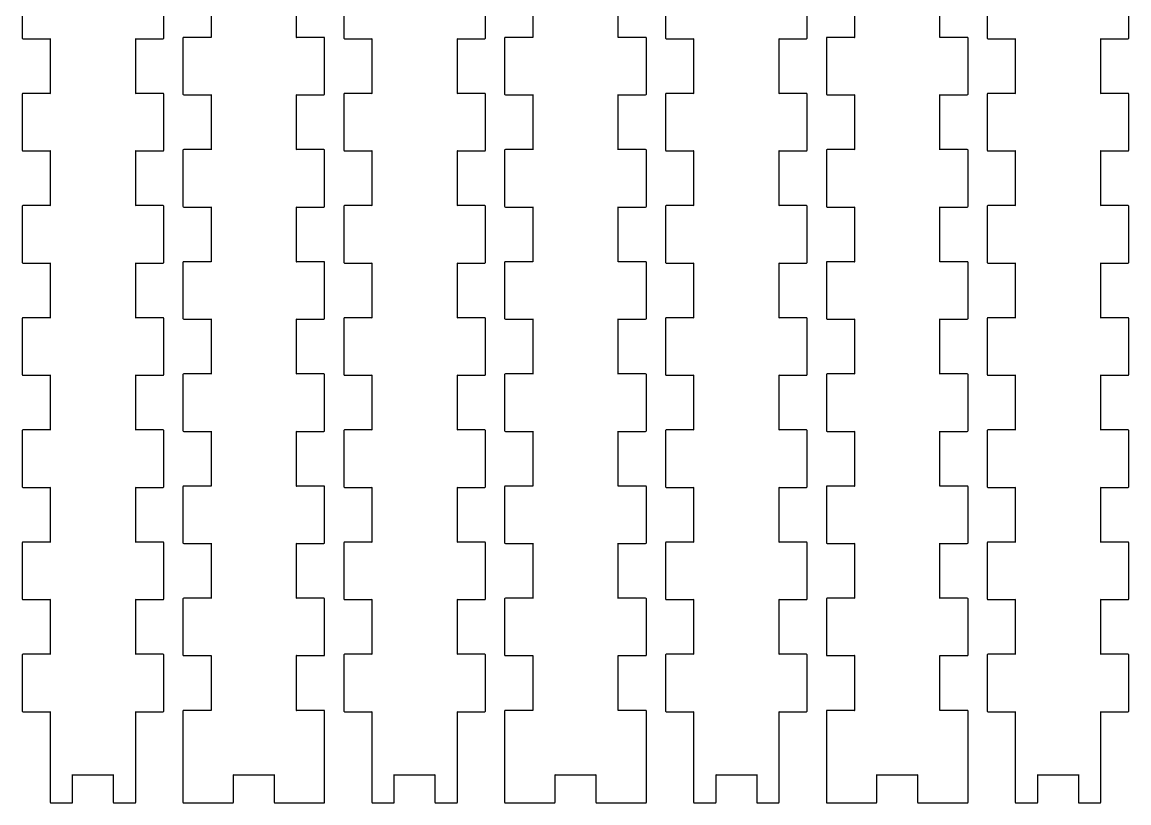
# Model space of a CAD drawing. Header units: millimetres. Extents: x 4 to 597, y 21 to 392.
# Drawn here: x 439.5 to 597.3, y 161.9 to 273.3 of the extents above; entities that cross this region are included whole.
import ezdxf

# ---------------------------------------------------------------- set-up
doc = ezdxf.new("R2010")
doc.units = ezdxf.units.MM
doc.layers.add('Layer_1', color=7, linetype='CONTINUOUS')

msp = doc.modelspace()

# ---------------------------------------------------------------- linework, layer by layer
at = {"layer": 'Layer_1', "color": 7}
for p, q in [((439.545, 279.006), (439.545, 271.006)), ((459.745, 271.006), (459.745, 279.006)), ((466.479, 278.906), (466.479, 271.106)), ((478.679, 271.106), (478.679, 278.906)), ((485.413, 279.006), (485.413, 271.006)), ((505.613, 271.006), (505.613, 279.006)), ((512.347, 278.906), (512.347, 271.106)), ((524.547, 271.106), (524.547, 278.906)), ((531.281, 279.006), (531.281, 271.006)), ((551.481, 271.006), (551.481, 279.006)), ((558.215, 278.906), (558.215, 271.106)), ((570.415, 271.106), (570.415, 278.906)), ((577.149, 279.006), (577.149, 271.006)), ((597.349, 271.006), (597.349, 279.006)), ((439.645, 270.906), (443.545, 270.906)), ((443.545, 270.906), (443.545, 263.106)), ((455.745, 263.106), (455.745, 270.906)), ((455.745, 270.906), (459.645, 270.906)), ((462.479, 271.006), (462.479, 263.006)), ((466.479, 271.106), (462.579, 271.106)), ((482.579, 271.106), (478.679, 271.106)), ((482.679, 263.006), (482.679, 271.006)), ((485.513, 270.906), (489.413, 270.906)), ((489.413, 270.906), (489.413, 263.106)), ((501.613, 263.106), (501.613, 270.906)), ((501.613, 270.906), (505.513, 270.906)), ((508.347, 271.006), (508.347, 263.006)), ((512.347, 271.106), (508.447, 271.106)), ((528.447, 271.106), (524.547, 271.106)), ((528.547, 263.006), (528.547, 271.006)), ((531.381, 270.906), (535.281, 270.906)), ((535.281, 270.906), (535.281, 263.106)), ((547.481, 263.106), (547.481, 270.906)), ((547.481, 270.906), (551.381, 270.906)), ((554.215, 271.006), (554.215, 263.006)), ((558.215, 271.106), (554.315, 271.106)), ((574.315, 271.106), (570.415, 271.106)), ((574.415, 263.006), (574.415, 271.006)), ((577.249, 270.906), (581.149, 270.906)), ((581.149, 270.906), (581.149, 263.106)), ((593.349, 263.106), (593.349, 270.906)), ((593.349, 270.906), (597.249, 270.906)), ((439.545, 263.006), (439.545, 255.006)), ((443.545, 263.106), (439.645, 263.106)), ((459.645, 263.106), (455.745, 263.106)), ((459.745, 255.006), (459.745, 263.006)), ((462.579, 262.906), (466.479, 262.906)), ((466.479, 262.906), (466.479, 255.106)), ((478.679, 255.106), (478.679, 262.906)), ((478.679, 262.906), (482.579, 262.906)), ((485.413, 263.006), (485.413, 255.006)), ((489.413, 263.106), (485.513, 263.106)), ((505.513, 263.106), (501.613, 263.106)), ((505.613, 255.006), (505.613, 263.006)), ((508.447, 262.906), (512.347, 262.906)), ((512.347, 262.906), (512.347, 255.106)), ((524.547, 255.106), (524.547, 262.906)), ((524.547, 262.906), (528.447, 262.906)), ((531.281, 263.006), (531.281, 255.006)), ((535.281, 263.106), (531.381, 263.106)), ((551.381, 263.106), (547.481, 263.106)), ((551.481, 255.006), (551.481, 263.006)), ((554.315, 262.906), (558.215, 262.906)), ((558.215, 262.906), (558.215, 255.106)), ((570.415, 255.106), (570.415, 262.906)), ((570.415, 262.906), (574.315, 262.906)), ((577.149, 263.006), (577.149, 255.006)), ((581.149, 263.106), (577.249, 263.106)), ((597.249, 263.106), (593.349, 263.106)), ((597.349, 255.006), (597.349, 263.006)), ((439.645, 254.906), (443.545, 254.906)), ((443.545, 254.906), (443.545, 247.106)), ((455.745, 247.106), (455.745, 254.906)), ((455.745, 254.906), (459.645, 254.906)), ((462.479, 255.006), (462.479, 247.006)), ((466.479, 255.106), (462.579, 255.106)), ((482.579, 255.106), (478.679, 255.106)), ((482.679, 247.006), (482.679, 255.006)), ((485.513, 254.906), (489.413, 254.906)), ((489.413, 254.906), (489.413, 247.106)), ((501.613, 247.106), (501.613, 254.906)), ((501.613, 254.906), (505.513, 254.906)), ((508.347, 255.006), (508.347, 247.006)), ((512.347, 255.106), (508.447, 255.106)), ((528.447, 255.106), (524.547, 255.106)), ((528.547, 247.006), (528.547, 255.006)), ((531.381, 254.906), (535.281, 254.906)), ((535.281, 254.906), (535.281, 247.106)), ((547.481, 247.106), (547.481, 254.906)), ((547.481, 254.906), (551.381, 254.906)), ((554.215, 255.006), (554.215, 247.006)), ((558.215, 255.106), (554.315, 255.106)), ((574.315, 255.106), (570.415, 255.106)), ((574.415, 247.006), (574.415, 255.006)), ((577.249, 254.906), (581.149, 254.906)), ((581.149, 254.906), (581.149, 247.106)), ((593.349, 247.106), (593.349, 254.906)), ((593.349, 254.906), (597.249, 254.906)), ((439.545, 247.006), (439.545, 239.006)), ((443.545, 247.106), (439.645, 247.106)), ((459.645, 247.106), (455.745, 247.106)), ((459.745, 239.006), (459.745, 247.006)), ((462.579, 246.906), (466.479, 246.906)), ((466.479, 246.906), (466.479, 239.106)), ((478.679, 239.106), (478.679, 246.906)), ((478.679, 246.906), (482.579, 246.906)), ((485.413, 247.006), (485.413, 239.006)), ((489.413, 247.106), (485.513, 247.106)), ((505.513, 247.106), (501.613, 247.106)), ((505.613, 239.006), (505.613, 247.006)), ((508.447, 246.906), (512.347, 246.906)), ((512.347, 246.906), (512.347, 239.106)), ((524.547, 239.106), (524.547, 246.906)), ((524.547, 246.906), (528.447, 246.906)), ((531.281, 247.006), (531.281, 239.006)), ((535.281, 247.106), (531.381, 247.106)), ((551.381, 247.106), (547.481, 247.106)), ((551.481, 239.006), (551.481, 247.006)), ((554.315, 246.906), (558.215, 246.906)), ((558.215, 246.906), (558.215, 239.106)), ((570.415, 239.106), (570.415, 246.906)), ((570.415, 246.906), (574.315, 246.906)), ((577.149, 247.006), (577.149, 239.006)), ((581.149, 247.106), (577.249, 247.106)), ((597.249, 247.106), (593.349, 247.106)), ((597.349, 239.006), (597.349, 247.006)), ((439.645, 238.906), (443.545, 238.906)), ((443.545, 238.906), (443.545, 231.106)), ((455.745, 231.106), (455.745, 238.906)), ((455.745, 238.906), (459.645, 238.906)), ((462.479, 239.006), (462.479, 231.006)), ((466.479, 239.106), (462.579, 239.106)), ((482.579, 239.106), (478.679, 239.106)), ((482.679, 231.006), (482.679, 239.006)), ((485.513, 238.906), (489.413, 238.906)), ((489.413, 238.906), (489.413, 231.106)), ((501.613, 231.106), (501.613, 238.906)), ((501.613, 238.906), (505.513, 238.906)), ((508.347, 239.006), (508.347, 231.006)), ((512.347, 239.106), (508.447, 239.106)), ((528.447, 239.106), (524.547, 239.106)), ((528.547, 231.006), (528.547, 239.006)), ((531.381, 238.906), (535.281, 238.906)), ((535.281, 238.906), (535.281, 231.106)), ((547.481, 231.106), (547.481, 238.906)), ((547.481, 238.906), (551.381, 238.906)), ((554.215, 239.006), (554.215, 231.006)), ((558.215, 239.106), (554.315, 239.106)), ((574.315, 239.106), (570.415, 239.106)), ((574.415, 231.006), (574.415, 239.006)), ((577.249, 238.906), (581.149, 238.906)), ((581.149, 238.906), (581.149, 231.106)), ((593.349, 231.106), (593.349, 238.906)), ((593.349, 238.906), (597.249, 238.906)), ((439.545, 231.006), (439.545, 223.006)), ((443.545, 231.106), (439.645, 231.106)), ((459.645, 231.106), (455.745, 231.106)), ((459.745, 223.006), (459.745, 231.006)), ((462.579, 230.906), (466.479, 230.906)), ((466.479, 230.906), (466.479, 223.106)), ((478.679, 223.106), (478.679, 230.906)), ((478.679, 230.906), (482.579, 230.906)), ((485.413, 231.006), (485.413, 223.006)), ((489.413, 231.106), (485.513, 231.106)), ((505.513, 231.106), (501.613, 231.106)), ((505.613, 223.006), (505.613, 231.006)), ((508.447, 230.906), (512.347, 230.906)), ((512.347, 230.906), (512.347, 223.106)), ((524.547, 223.106), (524.547, 230.906)), ((524.547, 230.906), (528.447, 230.906)), ((531.281, 231.006), (531.281, 223.006)), ((535.281, 231.106), (531.381, 231.106)), ((551.381, 231.106), (547.481, 231.106)), ((551.481, 223.006), (551.481, 231.006)), ((554.315, 230.906), (558.215, 230.906)), ((558.215, 230.906), (558.215, 223.106)), ((570.415, 223.106), (570.415, 230.906)), ((570.415, 230.906), (574.315, 230.906)), ((577.149, 231.006), (577.149, 223.006)), ((581.149, 231.106), (577.249, 231.106)), ((597.249, 231.106), (593.349, 231.106)), ((597.349, 223.006), (597.349, 231.006)), ((439.645, 222.906), (443.545, 222.906)), ((443.545, 222.906), (443.545, 215.106)), ((455.745, 215.106), (455.745, 222.906)), ((455.745, 222.906), (459.645, 222.906)), ((462.479, 223.006), (462.479, 215.006)), ((466.479, 223.106), (462.579, 223.106)), ((482.579, 223.106), (478.679, 223.106)), ((482.679, 215.006), (482.679, 223.006)), ((485.513, 222.906), (489.413, 222.906)), ((489.413, 222.906), (489.413, 215.106)), ((501.613, 215.106), (501.613, 222.906)), ((501.613, 222.906), (505.513, 222.906)), ((508.347, 223.006), (508.347, 215.006)), ((512.347, 223.106), (508.447, 223.106)), ((528.447, 223.106), (524.547, 223.106)), ((528.547, 215.006), (528.547, 223.006)), ((531.381, 222.906), (535.281, 222.906)), ((535.281, 222.906), (535.281, 215.106)), ((547.481, 215.106), (547.481, 222.906)), ((547.481, 222.906), (551.381, 222.906)), ((554.215, 223.006), (554.215, 215.006)), ((558.215, 223.106), (554.315, 223.106)), ((574.315, 223.106), (570.415, 223.106)), ((574.415, 215.006), (574.415, 223.006)), ((577.249, 222.906), (581.149, 222.906)), ((581.149, 222.906), (581.149, 215.106)), ((593.349, 215.106), (593.349, 222.906)), ((593.349, 222.906), (597.249, 222.906)), ((439.545, 215.006), (439.545, 207.006)), ((443.545, 215.106), (439.645, 215.106)), ((459.645, 215.106), (455.745, 215.106)), ((459.745, 207.006), (459.745, 215.006)), ((462.579, 214.906), (466.479, 214.906)), ((466.479, 214.906), (466.479, 207.106)), ((478.679, 207.106), (478.679, 214.906)), ((478.679, 214.906), (482.579, 214.906)), ((485.413, 215.006), (485.413, 207.006)), ((489.413, 215.106), (485.513, 215.106)), ((505.513, 215.106), (501.613, 215.106)), ((505.613, 207.006), (505.613, 215.006)), ((508.447, 214.906), (512.347, 214.906)), ((512.347, 214.906), (512.347, 207.106)), ((524.547, 207.106), (524.547, 214.906)), ((524.547, 214.906), (528.447, 214.906)), ((531.281, 215.006), (531.281, 207.006)), ((535.281, 215.106), (531.381, 215.106)), ((551.381, 215.106), (547.481, 215.106)), ((551.481, 207.006), (551.481, 215.006)), ((554.315, 214.906), (558.215, 214.906)), ((558.215, 214.906), (558.215, 207.106)), ((570.415, 207.106), (570.415, 214.906)), ((570.415, 214.906), (574.315, 214.906)), ((577.149, 215.006), (577.149, 207.006)), ((581.149, 215.106), (577.249, 215.106)), ((597.249, 215.106), (593.349, 215.106)), ((597.349, 207.006), (597.349, 215.006)), ((439.645, 206.906), (443.545, 206.906)), ((443.545, 206.906), (443.545, 199.106)), ((455.745, 199.106), (455.745, 206.906)), ((455.745, 206.906), (459.645, 206.906)), ((462.479, 207.006), (462.479, 199.006)), ((466.479, 207.106), (462.579, 207.106)), ((482.579, 207.106), (478.679, 207.106)), ((482.679, 199.006), (482.679, 207.006)), ((485.513, 206.906), (489.413, 206.906)), ((489.413, 206.906), (489.413, 199.106)), ((501.613, 199.106), (501.613, 206.906)), ((501.613, 206.906), (505.513, 206.906)), ((508.347, 207.006), (508.347, 199.006)), ((512.347, 207.106), (508.447, 207.106)), ((528.447, 207.106), (524.547, 207.106)), ((528.547, 199.006), (528.547, 207.006)), ((531.381, 206.906), (535.281, 206.906)), ((535.281, 206.906), (535.281, 199.106)), ((547.481, 199.106), (547.481, 206.906)), ((547.481, 206.906), (551.381, 206.906)), ((554.215, 207.006), (554.215, 199.006)), ((558.215, 207.106), (554.315, 207.106)), ((574.315, 207.106), (570.415, 207.106)), ((574.415, 199.006), (574.415, 207.006)), ((577.249, 206.906), (581.149, 206.906)), ((581.149, 206.906), (581.149, 199.106)), ((593.349, 199.106), (593.349, 206.906)), ((593.349, 206.906), (597.249, 206.906)), ((439.545, 199.006), (439.545, 191.006)), ((443.545, 199.106), (439.645, 199.106)), ((459.645, 199.106), (455.745, 199.106)), ((459.745, 191.006), (459.745, 199.006)), ((462.579, 198.906), (466.479, 198.906)), ((466.479, 198.906), (466.479, 191.106)), ((478.679, 191.106), (478.679, 198.906)), ((478.679, 198.906), (482.579, 198.906)), ((485.413, 199.006), (485.413, 191.006)), ((489.413, 199.106), (485.513, 199.106)), ((505.513, 199.106), (501.613, 199.106)), ((505.613, 191.006), (505.613, 199.006)), ((508.447, 198.906), (512.347, 198.906)), ((512.347, 198.906), (512.347, 191.106)), ((524.547, 191.106), (524.547, 198.906)), ((524.547, 198.906), (528.447, 198.906)), ((531.281, 199.006), (531.281, 191.006)), ((535.281, 199.106), (531.381, 199.106)), ((551.381, 199.106), (547.481, 199.106)), ((551.481, 191.006), (551.481, 199.006)), ((554.315, 198.906), (558.215, 198.906)), ((558.215, 198.906), (558.215, 191.106)), ((570.415, 191.106), (570.415, 198.906)), ((570.415, 198.906), (574.315, 198.906)), ((577.149, 199.006), (577.149, 191.006)), ((581.149, 199.106), (577.249, 199.106)), ((597.249, 199.106), (593.349, 199.106)), ((597.349, 191.006), (597.349, 199.006)), ((462.479, 191.006), (462.479, 183.006)), ((466.479, 191.106), (462.579, 191.106)), ((482.579, 191.106), (478.679, 191.106)), ((482.679, 183.006), (482.679, 191.006)), ((508.347, 191.006), (508.347, 183.006)), ((512.347, 191.106), (508.447, 191.106)), ((528.447, 191.106), (524.547, 191.106)), ((528.547, 183.006), (528.547, 191.006)), ((554.215, 191.006), (554.215, 183.006)), ((558.215, 191.106), (554.315, 191.106)), ((574.315, 191.106), (570.415, 191.106)), ((574.415, 183.006), (574.415, 191.006)), ((439.645, 190.906), (443.545, 190.906)), ((443.545, 190.906), (443.545, 183.106)), ((455.745, 183.106), (455.745, 190.906)), ((455.745, 190.906), (459.645, 190.906)), ((485.513, 190.906), (489.413, 190.906)), ((489.413, 190.906), (489.413, 183.106)), ((501.613, 183.106), (501.613, 190.906)), ((501.613, 190.906), (505.513, 190.906)), ((531.381, 190.906), (535.281, 190.906)), ((535.281, 190.906), (535.281, 183.106)), ((547.481, 183.106), (547.481, 190.906)), ((547.481, 190.906), (551.381, 190.906)), ((577.249, 190.906), (581.149, 190.906)), ((581.149, 190.906), (581.149, 183.106)), ((593.349, 183.106), (593.349, 190.906)), ((593.349, 190.906), (597.249, 190.906)), ((443.545, 183.106), (439.645, 183.106)), ((459.645, 183.106), (455.745, 183.106)), ((489.413, 183.106), (485.513, 183.106)), ((505.513, 183.106), (501.613, 183.106)), ((535.281, 183.106), (531.381, 183.106)), ((551.381, 183.106), (547.481, 183.106)), ((581.149, 183.106), (577.249, 183.106)), ((597.249, 183.106), (593.349, 183.106)), ((439.545, 183.006), (439.545, 175.006)), ((459.745, 175.006), (459.745, 183.006)), ((462.579, 182.906), (466.479, 182.906)), ((466.479, 182.906), (466.479, 175.106)), ((478.679, 175.106), (478.679, 182.906)), ((478.679, 182.906), (482.579, 182.906)), ((485.413, 183.006), (485.413, 175.006)), ((505.613, 175.006), (505.613, 183.006)), ((508.447, 182.906), (512.347, 182.906)), ((512.347, 182.906), (512.347, 175.106)), ((524.547, 175.106), (524.547, 182.906)), ((524.547, 182.906), (528.447, 182.906)), ((531.281, 183.006), (531.281, 175.006)), ((551.481, 175.006), (551.481, 183.006)), ((554.315, 182.906), (558.215, 182.906)), ((558.215, 182.906), (558.215, 175.106)), ((570.415, 175.106), (570.415, 182.906)), ((570.415, 182.906), (574.315, 182.906)), ((577.149, 183.006), (577.149, 175.006)), ((597.349, 175.006), (597.349, 183.006)), ((439.645, 174.906), (443.545, 174.906)), ((443.545, 174.906), (443.545, 162.006)), ((455.745, 162.006), (455.745, 174.906)), ((455.745, 174.906), (459.645, 174.906)), ((462.479, 175.006), (462.479, 162.006)), ((466.479, 175.106), (462.579, 175.106)), ((482.579, 175.106), (478.679, 175.106)), ((482.679, 162.006), (482.679, 175.006)), ((485.513, 174.906), (489.413, 174.906)), ((489.413, 174.906), (489.413, 162.006)), ((501.613, 162.006), (501.613, 174.906)), ((501.613, 174.906), (505.513, 174.906)), ((508.347, 175.006), (508.347, 162.006)), ((512.347, 175.106), (508.447, 175.106)), ((528.447, 175.106), (524.547, 175.106)), ((528.547, 162.006), (528.547, 175.006)), ((531.381, 174.906), (535.281, 174.906)), ((535.281, 174.906), (535.281, 162.006)), ((547.481, 162.006), (547.481, 174.906)), ((547.481, 174.906), (551.381, 174.906)), ((554.215, 175.006), (554.215, 162.006)), ((558.215, 175.106), (554.315, 175.106)), ((574.315, 175.106), (570.415, 175.106)), ((574.415, 162.006), (574.415, 175.006)), ((577.249, 174.906), (581.149, 174.906)), ((581.149, 174.906), (581.149, 162.006)), ((593.349, 162.006), (593.349, 174.906)), ((593.349, 174.906), (597.249, 174.906)), ((446.745, 162.006), (446.745, 165.906)), ((446.745, 165.906), (452.545, 165.906)), ((452.545, 165.906), (452.545, 162.006)), ((469.679, 162.006), (469.679, 165.906)), ((469.679, 165.906), (475.479, 165.906)), ((475.479, 165.906), (475.479, 162.006)), ((492.613, 162.006), (492.613, 165.906)), ((492.613, 165.906), (498.413, 165.906)), ((498.413, 165.906), (498.413, 162.006)), ((515.547, 162.006), (515.547, 165.906)), ((515.547, 165.906), (521.347, 165.906)), ((521.347, 165.906), (521.347, 162.006)), ((538.481, 162.006), (538.481, 165.906)), ((538.481, 165.906), (544.281, 165.906)), ((544.281, 165.906), (544.281, 162.006)), ((561.415, 162.006), (561.415, 165.906)), ((561.415, 165.906), (567.215, 165.906)), ((567.215, 165.906), (567.215, 162.006)), ((584.349, 162.006), (584.349, 165.906)), ((584.349, 165.906), (590.149, 165.906)), ((590.149, 165.906), (590.149, 162.006)), ((443.645, 161.906), (446.645, 161.906)), ((452.645, 161.906), (455.645, 161.906)), ((462.579, 161.906), (466.579, 161.906)), ((466.579, 161.906), (469.579, 161.906)), ((475.579, 161.906), (478.579, 161.906)), ((478.579, 161.906), (482.579, 161.906)), ((489.513, 161.906), (492.513, 161.906)), ((498.513, 161.906), (501.513, 161.906)), ((508.447, 161.906), (512.447, 161.906)), ((512.447, 161.906), (515.447, 161.906)), ((521.447, 161.906), (524.447, 161.906)), ((524.447, 161.906), (528.447, 161.906)), ((535.381, 161.906), (538.381, 161.906)), ((544.381, 161.906), (547.381, 161.906)), ((554.315, 161.906), (558.315, 161.906)), ((558.315, 161.906), (561.315, 161.906)), ((567.315, 161.906), (570.315, 161.906)), ((570.315, 161.906), (574.315, 161.906)), ((581.249, 161.906), (584.249, 161.906)), ((590.249, 161.906), (593.249, 161.906))]:
    msp.add_line(p, q, dxfattribs=at)
for points in [[(439.545, 271.006), (439.545, 270.951), (439.59, 270.906), (439.645, 270.906)], [(443.545, 270.906), (443.645, 270.906), (443.545, 271.006), (443.545, 270.906)], [(455.745, 270.906), (455.745, 271.006), (455.645, 270.906), (455.745, 270.906)], [(459.645, 270.906), (459.7, 270.906), (459.745, 270.951), (459.745, 271.006)], [(462.579, 271.106), (462.524, 271.106), (462.479, 271.061), (462.479, 271.006)], [(466.479, 271.106), (466.479, 271.006), (466.579, 271.106), (466.479, 271.106)], [(478.679, 271.106), (478.579, 271.106), (478.679, 271.006), (478.679, 271.106)], [(482.679, 271.006), (482.679, 271.061), (482.634, 271.106), (482.579, 271.106)], [(485.413, 271.006), (485.413, 270.951), (485.458, 270.906), (485.513, 270.906)], [(489.413, 270.906), (489.513, 270.906), (489.413, 271.006), (489.413, 270.906)], [(501.613, 270.906), (501.613, 271.006), (501.513, 270.906), (501.613, 270.906)], [(505.513, 270.906), (505.568, 270.906), (505.613, 270.951), (505.613, 271.006)], [(508.447, 271.106), (508.392, 271.106), (508.347, 271.061), (508.347, 271.006)], [(512.347, 271.106), (512.347, 271.006), (512.447, 271.106), (512.347, 271.106)], [(524.547, 271.106), (524.447, 271.106), (524.547, 271.006), (524.547, 271.106)], [(528.547, 271.006), (528.547, 271.061), (528.502, 271.106), (528.447, 271.106)], [(531.281, 271.006), (531.281, 270.951), (531.326, 270.906), (531.381, 270.906)], [(535.281, 270.906), (535.381, 270.906), (535.281, 271.006), (535.281, 270.906)], [(547.481, 270.906), (547.481, 271.006), (547.381, 270.906), (547.481, 270.906)], [(551.381, 270.906), (551.436, 270.906), (551.481, 270.951), (551.481, 271.006)], [(554.315, 271.106), (554.26, 271.106), (554.215, 271.061), (554.215, 271.006)], [(558.215, 271.106), (558.215, 271.006), (558.315, 271.106), (558.215, 271.106)], [(570.415, 271.106), (570.315, 271.106), (570.415, 271.006), (570.415, 271.106)], [(574.415, 271.006), (574.415, 271.061), (574.37, 271.106), (574.315, 271.106)], [(577.149, 271.006), (577.149, 270.951), (577.194, 270.906), (577.249, 270.906)], [(581.149, 270.906), (581.249, 270.906), (581.149, 271.006), (581.149, 270.906)], [(593.349, 270.906), (593.349, 271.006), (593.249, 270.906), (593.349, 270.906)], [(597.249, 270.906), (597.304, 270.906), (597.349, 270.951), (597.349, 271.006)], [(439.645, 263.106), (439.59, 263.106), (439.545, 263.061), (439.545, 263.006)], [(443.545, 263.106), (443.545, 263.006), (443.645, 263.106), (443.545, 263.106)], [(455.745, 263.106), (455.645, 263.106), (455.745, 263.006), (455.745, 263.106)], [(459.745, 263.006), (459.745, 263.061), (459.7, 263.106), (459.645, 263.106)], [(462.479, 263.006), (462.479, 262.951), (462.524, 262.906), (462.579, 262.906)], [(466.479, 262.906), (466.579, 262.906), (466.479, 263.006), (466.479, 262.906)], [(478.679, 262.906), (478.679, 263.006), (478.579, 262.906), (478.679, 262.906)], [(482.579, 262.906), (482.634, 262.906), (482.679, 262.951), (482.679, 263.006)], [(485.513, 263.106), (485.458, 263.106), (485.413, 263.061), (485.413, 263.006)], [(489.413, 263.106), (489.413, 263.006), (489.513, 263.106), (489.413, 263.106)], [(501.613, 263.106), (501.513, 263.106), (501.613, 263.006), (501.613, 263.106)], [(505.613, 263.006), (505.613, 263.061), (505.568, 263.106), (505.513, 263.106)], [(508.347, 263.006), (508.347, 262.951), (508.392, 262.906), (508.447, 262.906)], [(512.347, 262.906), (512.447, 262.906), (512.347, 263.006), (512.347, 262.906)], [(524.547, 262.906), (524.547, 263.006), (524.447, 262.906), (524.547, 262.906)], [(528.447, 262.906), (528.502, 262.906), (528.547, 262.951), (528.547, 263.006)], [(531.381, 263.106), (531.326, 263.106), (531.281, 263.061), (531.281, 263.006)], [(535.281, 263.106), (535.281, 263.006), (535.381, 263.106), (535.281, 263.106)], [(547.481, 263.106), (547.381, 263.106), (547.481, 263.006), (547.481, 263.106)], [(551.481, 263.006), (551.481, 263.061), (551.436, 263.106), (551.381, 263.106)], [(554.215, 263.006), (554.215, 262.951), (554.26, 262.906), (554.315, 262.906)], [(558.215, 262.906), (558.315, 262.906), (558.215, 263.006), (558.215, 262.906)], [(570.415, 262.906), (570.415, 263.006), (570.315, 262.906), (570.415, 262.906)], [(574.315, 262.906), (574.37, 262.906), (574.415, 262.951), (574.415, 263.006)], [(577.249, 263.106), (577.194, 263.106), (577.149, 263.061), (577.149, 263.006)], [(581.149, 263.106), (581.149, 263.006), (581.249, 263.106), (581.149, 263.106)], [(593.349, 263.106), (593.249, 263.106), (593.349, 263.006), (593.349, 263.106)], [(597.349, 263.006), (597.349, 263.061), (597.304, 263.106), (597.249, 263.106)], [(439.545, 255.006), (439.545, 254.951), (439.59, 254.906), (439.645, 254.906)], [(443.545, 254.906), (443.645, 254.906), (443.545, 255.006), (443.545, 254.906)], [(455.745, 254.906), (455.745, 255.006), (455.645, 254.906), (455.745, 254.906)], [(459.645, 254.906), (459.7, 254.906), (459.745, 254.951), (459.745, 255.006)], [(462.579, 255.106), (462.524, 255.106), (462.479, 255.061), (462.479, 255.006)], [(466.479, 255.106), (466.479, 255.006), (466.579, 255.106), (466.479, 255.106)], [(478.679, 255.106), (478.579, 255.106), (478.679, 255.006), (478.679, 255.106)], [(482.679, 255.006), (482.679, 255.061), (482.634, 255.106), (482.579, 255.106)], [(485.413, 255.006), (485.413, 254.951), (485.458, 254.906), (485.513, 254.906)], [(489.413, 254.906), (489.513, 254.906), (489.413, 255.006), (489.413, 254.906)], [(501.613, 254.906), (501.613, 255.006), (501.513, 254.906), (501.613, 254.906)], [(505.513, 254.906), (505.568, 254.906), (505.613, 254.951), (505.613, 255.006)], [(508.447, 255.106), (508.392, 255.106), (508.347, 255.061), (508.347, 255.006)], [(512.347, 255.106), (512.347, 255.006), (512.447, 255.106), (512.347, 255.106)], [(524.547, 255.106), (524.447, 255.106), (524.547, 255.006), (524.547, 255.106)], [(528.547, 255.006), (528.547, 255.061), (528.502, 255.106), (528.447, 255.106)], [(531.281, 255.006), (531.281, 254.951), (531.326, 254.906), (531.381, 254.906)], [(535.281, 254.906), (535.381, 254.906), (535.281, 255.006), (535.281, 254.906)], [(547.481, 254.906), (547.481, 255.006), (547.381, 254.906), (547.481, 254.906)], [(551.381, 254.906), (551.436, 254.906), (551.481, 254.951), (551.481, 255.006)], [(554.315, 255.106), (554.26, 255.106), (554.215, 255.061), (554.215, 255.006)], [(558.215, 255.106), (558.215, 255.006), (558.315, 255.106), (558.215, 255.106)], [(570.415, 255.106), (570.315, 255.106), (570.415, 255.006), (570.415, 255.106)], [(574.415, 255.006), (574.415, 255.061), (574.37, 255.106), (574.315, 255.106)], [(577.149, 255.006), (577.149, 254.951), (577.194, 254.906), (577.249, 254.906)], [(581.149, 254.906), (581.249, 254.906), (581.149, 255.006), (581.149, 254.906)], [(593.349, 254.906), (593.349, 255.006), (593.249, 254.906), (593.349, 254.906)], [(597.249, 254.906), (597.304, 254.906), (597.349, 254.951), (597.349, 255.006)], [(439.645, 247.106), (439.59, 247.106), (439.545, 247.061), (439.545, 247.006)], [(443.545, 247.106), (443.545, 247.006), (443.645, 247.106), (443.545, 247.106)], [(455.745, 247.106), (455.645, 247.106), (455.745, 247.006), (455.745, 247.106)], [(459.745, 247.006), (459.745, 247.061), (459.7, 247.106), (459.645, 247.106)], [(462.479, 247.006), (462.479, 246.951), (462.524, 246.906), (462.579, 246.906)], [(466.479, 246.906), (466.579, 246.906), (466.479, 247.006), (466.479, 246.906)], [(478.679, 246.906), (478.679, 247.006), (478.579, 246.906), (478.679, 246.906)], [(482.579, 246.906), (482.634, 246.906), (482.679, 246.951), (482.679, 247.006)], [(485.513, 247.106), (485.458, 247.106), (485.413, 247.061), (485.413, 247.006)], [(489.413, 247.106), (489.413, 247.006), (489.513, 247.106), (489.413, 247.106)], [(501.613, 247.106), (501.513, 247.106), (501.613, 247.006), (501.613, 247.106)], [(505.613, 247.006), (505.613, 247.061), (505.568, 247.106), (505.513, 247.106)], [(508.347, 247.006), (508.347, 246.951), (508.392, 246.906), (508.447, 246.906)], [(512.347, 246.906), (512.447, 246.906), (512.347, 247.006), (512.347, 246.906)], [(524.547, 246.906), (524.547, 247.006), (524.447, 246.906), (524.547, 246.906)], [(528.447, 246.906), (528.502, 246.906), (528.547, 246.951), (528.547, 247.006)], [(531.381, 247.106), (531.326, 247.106), (531.281, 247.061), (531.281, 247.006)], [(535.281, 247.106), (535.281, 247.006), (535.381, 247.106), (535.281, 247.106)], [(547.481, 247.106), (547.381, 247.106), (547.481, 247.006), (547.481, 247.106)], [(551.481, 247.006), (551.481, 247.061), (551.436, 247.106), (551.381, 247.106)], [(554.215, 247.006), (554.215, 246.951), (554.26, 246.906), (554.315, 246.906)], [(558.215, 246.906), (558.315, 246.906), (558.215, 247.006), (558.215, 246.906)], [(570.415, 246.906), (570.415, 247.006), (570.315, 246.906), (570.415, 246.906)], [(574.315, 246.906), (574.37, 246.906), (574.415, 246.951), (574.415, 247.006)], [(577.249, 247.106), (577.194, 247.106), (577.149, 247.061), (577.149, 247.006)], [(581.149, 247.106), (581.149, 247.006), (581.249, 247.106), (581.149, 247.106)], [(593.349, 247.106), (593.249, 247.106), (593.349, 247.006), (593.349, 247.106)], [(597.349, 247.006), (597.349, 247.061), (597.304, 247.106), (597.249, 247.106)], [(439.545, 239.006), (439.545, 238.951), (439.59, 238.906), (439.645, 238.906)], [(443.545, 238.906), (443.645, 238.906), (443.545, 239.006), (443.545, 238.906)], [(455.745, 238.906), (455.745, 239.006), (455.645, 238.906), (455.745, 238.906)], [(459.645, 238.906), (459.7, 238.906), (459.745, 238.951), (459.745, 239.006)], [(462.579, 239.106), (462.524, 239.106), (462.479, 239.061), (462.479, 239.006)], [(466.479, 239.106), (466.479, 239.006), (466.579, 239.106), (466.479, 239.106)], [(478.679, 239.106), (478.579, 239.106), (478.679, 239.006), (478.679, 239.106)], [(482.679, 239.006), (482.679, 239.061), (482.634, 239.106), (482.579, 239.106)], [(485.413, 239.006), (485.413, 238.951), (485.458, 238.906), (485.513, 238.906)], [(489.413, 238.906), (489.513, 238.906), (489.413, 239.006), (489.413, 238.906)], [(501.613, 238.906), (501.613, 239.006), (501.513, 238.906), (501.613, 238.906)], [(505.513, 238.906), (505.568, 238.906), (505.613, 238.951), (505.613, 239.006)], [(508.447, 239.106), (508.392, 239.106), (508.347, 239.061), (508.347, 239.006)], [(512.347, 239.106), (512.347, 239.006), (512.447, 239.106), (512.347, 239.106)], [(524.547, 239.106), (524.447, 239.106), (524.547, 239.006), (524.547, 239.106)], [(528.547, 239.006), (528.547, 239.061), (528.502, 239.106), (528.447, 239.106)], [(531.281, 239.006), (531.281, 238.951), (531.326, 238.906), (531.381, 238.906)], [(535.281, 238.906), (535.381, 238.906), (535.281, 239.006), (535.281, 238.906)], [(547.481, 238.906), (547.481, 239.006), (547.381, 238.906), (547.481, 238.906)], [(551.381, 238.906), (551.436, 238.906), (551.481, 238.951), (551.481, 239.006)], [(554.315, 239.106), (554.26, 239.106), (554.215, 239.061), (554.215, 239.006)], [(558.215, 239.106), (558.215, 239.006), (558.315, 239.106), (558.215, 239.106)], [(570.415, 239.106), (570.315, 239.106), (570.415, 239.006), (570.415, 239.106)], [(574.415, 239.006), (574.415, 239.061), (574.37, 239.106), (574.315, 239.106)], [(577.149, 239.006), (577.149, 238.951), (577.194, 238.906), (577.249, 238.906)], [(581.149, 238.906), (581.249, 238.906), (581.149, 239.006), (581.149, 238.906)], [(593.349, 238.906), (593.349, 239.006), (593.249, 238.906), (593.349, 238.906)], [(597.249, 238.906), (597.304, 238.906), (597.349, 238.951), (597.349, 239.006)], [(439.645, 231.106), (439.59, 231.106), (439.545, 231.061), (439.545, 231.006)], [(443.545, 231.106), (443.545, 231.006), (443.645, 231.106), (443.545, 231.106)], [(455.745, 231.106), (455.645, 231.106), (455.745, 231.006), (455.745, 231.106)], [(459.745, 231.006), (459.745, 231.061), (459.7, 231.106), (459.645, 231.106)], [(462.479, 231.006), (462.479, 230.951), (462.524, 230.906), (462.579, 230.906)], [(466.479, 230.906), (466.579, 230.906), (466.479, 231.006), (466.479, 230.906)], [(478.679, 230.906), (478.679, 231.006), (478.579, 230.906), (478.679, 230.906)], [(482.579, 230.906), (482.634, 230.906), (482.679, 230.951), (482.679, 231.006)], [(485.513, 231.106), (485.458, 231.106), (485.413, 231.061), (485.413, 231.006)], [(489.413, 231.106), (489.413, 231.006), (489.513, 231.106), (489.413, 231.106)], [(501.613, 231.106), (501.513, 231.106), (501.613, 231.006), (501.613, 231.106)], [(505.613, 231.006), (505.613, 231.061), (505.568, 231.106), (505.513, 231.106)], [(508.347, 231.006), (508.347, 230.951), (508.392, 230.906), (508.447, 230.906)], [(512.347, 230.906), (512.447, 230.906), (512.347, 231.006), (512.347, 230.906)], [(524.547, 230.906), (524.547, 231.006), (524.447, 230.906), (524.547, 230.906)], [(528.447, 230.906), (528.502, 230.906), (528.547, 230.951), (528.547, 231.006)], [(531.381, 231.106), (531.326, 231.106), (531.281, 231.061), (531.281, 231.006)], [(535.281, 231.106), (535.281, 231.006), (535.381, 231.106), (535.281, 231.106)], [(547.481, 231.106), (547.381, 231.106), (547.481, 231.006), (547.481, 231.106)], [(551.481, 231.006), (551.481, 231.061), (551.436, 231.106), (551.381, 231.106)], [(554.215, 231.006), (554.215, 230.951), (554.26, 230.906), (554.315, 230.906)], [(558.215, 230.906), (558.315, 230.906), (558.215, 231.006), (558.215, 230.906)], [(570.415, 230.906), (570.415, 231.006), (570.315, 230.906), (570.415, 230.906)], [(574.315, 230.906), (574.37, 230.906), (574.415, 230.951), (574.415, 231.006)], [(577.249, 231.106), (577.194, 231.106), (577.149, 231.061), (577.149, 231.006)], [(581.149, 231.106), (581.149, 231.006), (581.249, 231.106), (581.149, 231.106)], [(593.349, 231.106), (593.249, 231.106), (593.349, 231.006), (593.349, 231.106)], [(597.349, 231.006), (597.349, 231.061), (597.304, 231.106), (597.249, 231.106)], [(439.545, 223.006), (439.545, 222.951), (439.59, 222.906), (439.645, 222.906)], [(443.545, 222.906), (443.645, 222.906), (443.545, 223.006), (443.545, 222.906)], [(455.745, 222.906), (455.745, 223.006), (455.645, 222.906), (455.745, 222.906)], [(459.645, 222.906), (459.7, 222.906), (459.745, 222.951), (459.745, 223.006)], [(462.579, 223.106), (462.524, 223.106), (462.479, 223.061), (462.479, 223.006)], [(466.479, 223.106), (466.479, 223.006), (466.579, 223.106), (466.479, 223.106)], [(478.679, 223.106), (478.579, 223.106), (478.679, 223.006), (478.679, 223.106)], [(482.679, 223.006), (482.679, 223.061), (482.634, 223.106), (482.579, 223.106)], [(485.413, 223.006), (485.413, 222.951), (485.458, 222.906), (485.513, 222.906)], [(489.413, 222.906), (489.513, 222.906), (489.413, 223.006), (489.413, 222.906)], [(501.613, 222.906), (501.613, 223.006), (501.513, 222.906), (501.613, 222.906)], [(505.513, 222.906), (505.568, 222.906), (505.613, 222.951), (505.613, 223.006)], [(508.447, 223.106), (508.392, 223.106), (508.347, 223.061), (508.347, 223.006)], [(512.347, 223.106), (512.347, 223.006), (512.447, 223.106), (512.347, 223.106)], [(524.547, 223.106), (524.447, 223.106), (524.547, 223.006), (524.547, 223.106)], [(528.547, 223.006), (528.547, 223.061), (528.502, 223.106), (528.447, 223.106)], [(531.281, 223.006), (531.281, 222.951), (531.326, 222.906), (531.381, 222.906)], [(535.281, 222.906), (535.381, 222.906), (535.281, 223.006), (535.281, 222.906)], [(547.481, 222.906), (547.481, 223.006), (547.381, 222.906), (547.481, 222.906)], [(551.381, 222.906), (551.436, 222.906), (551.481, 222.951), (551.481, 223.006)], [(554.315, 223.106), (554.26, 223.106), (554.215, 223.061), (554.215, 223.006)], [(558.215, 223.106), (558.215, 223.006), (558.315, 223.106), (558.215, 223.106)], [(570.415, 223.106), (570.315, 223.106), (570.415, 223.006), (570.415, 223.106)], [(574.415, 223.006), (574.415, 223.061), (574.37, 223.106), (574.315, 223.106)], [(577.149, 223.006), (577.149, 222.951), (577.194, 222.906), (577.249, 222.906)], [(581.149, 222.906), (581.249, 222.906), (581.149, 223.006), (581.149, 222.906)], [(593.349, 222.906), (593.349, 223.006), (593.249, 222.906), (593.349, 222.906)], [(597.249, 222.906), (597.304, 222.906), (597.349, 222.951), (597.349, 223.006)], [(439.645, 215.106), (439.59, 215.106), (439.545, 215.061), (439.545, 215.006)], [(443.545, 215.106), (443.545, 215.006), (443.645, 215.106), (443.545, 215.106)], [(455.745, 215.106), (455.645, 215.106), (455.745, 215.006), (455.745, 215.106)], [(459.745, 215.006), (459.745, 215.061), (459.7, 215.106), (459.645, 215.106)], [(462.479, 215.006), (462.479, 214.951), (462.524, 214.906), (462.579, 214.906)], [(466.479, 214.906), (466.579, 214.906), (466.479, 215.006), (466.479, 214.906)], [(478.679, 214.906), (478.679, 215.006), (478.579, 214.906), (478.679, 214.906)], [(482.579, 214.906), (482.634, 214.906), (482.679, 214.951), (482.679, 215.006)], [(485.513, 215.106), (485.458, 215.106), (485.413, 215.061), (485.413, 215.006)], [(489.413, 215.106), (489.413, 215.006), (489.513, 215.106), (489.413, 215.106)], [(501.613, 215.106), (501.513, 215.106), (501.613, 215.006), (501.613, 215.106)], [(505.613, 215.006), (505.613, 215.061), (505.568, 215.106), (505.513, 215.106)], [(508.347, 215.006), (508.347, 214.951), (508.392, 214.906), (508.447, 214.906)], [(512.347, 214.906), (512.447, 214.906), (512.347, 215.006), (512.347, 214.906)], [(524.547, 214.906), (524.547, 215.006), (524.447, 214.906), (524.547, 214.906)], [(528.447, 214.906), (528.502, 214.906), (528.547, 214.951), (528.547, 215.006)], [(531.381, 215.106), (531.326, 215.106), (531.281, 215.061), (531.281, 215.006)], [(535.281, 215.106), (535.281, 215.006), (535.381, 215.106), (535.281, 215.106)], [(547.481, 215.106), (547.381, 215.106), (547.481, 215.006), (547.481, 215.106)], [(551.481, 215.006), (551.481, 215.061), (551.436, 215.106), (551.381, 215.106)], [(554.215, 215.006), (554.215, 214.951), (554.26, 214.906), (554.315, 214.906)], [(558.215, 214.906), (558.315, 214.906), (558.215, 215.006), (558.215, 214.906)], [(570.415, 214.906), (570.415, 215.006), (570.315, 214.906), (570.415, 214.906)], [(574.315, 214.906), (574.37, 214.906), (574.415, 214.951), (574.415, 215.006)], [(577.249, 215.106), (577.194, 215.106), (577.149, 215.061), (577.149, 215.006)], [(581.149, 215.106), (581.149, 215.006), (581.249, 215.106), (581.149, 215.106)], [(593.349, 215.106), (593.249, 215.106), (593.349, 215.006), (593.349, 215.106)], [(597.349, 215.006), (597.349, 215.061), (597.304, 215.106), (597.249, 215.106)], [(439.545, 207.006), (439.545, 206.951), (439.59, 206.906), (439.645, 206.906)], [(443.545, 206.906), (443.645, 206.906), (443.545, 207.006), (443.545, 206.906)], [(455.745, 206.906), (455.745, 207.006), (455.645, 206.906), (455.745, 206.906)], [(459.645, 206.906), (459.7, 206.906), (459.745, 206.951), (459.745, 207.006)], [(462.579, 207.106), (462.524, 207.106), (462.479, 207.061), (462.479, 207.006)], [(466.479, 207.106), (466.479, 207.006), (466.579, 207.106), (466.479, 207.106)], [(478.679, 207.106), (478.579, 207.106), (478.679, 207.006), (478.679, 207.106)], [(482.679, 207.006), (482.679, 207.061), (482.634, 207.106), (482.579, 207.106)], [(485.413, 207.006), (485.413, 206.951), (485.458, 206.906), (485.513, 206.906)], [(489.413, 206.906), (489.513, 206.906), (489.413, 207.006), (489.413, 206.906)], [(501.613, 206.906), (501.613, 207.006), (501.513, 206.906), (501.613, 206.906)], [(505.513, 206.906), (505.568, 206.906), (505.613, 206.951), (505.613, 207.006)], [(508.447, 207.106), (508.392, 207.106), (508.347, 207.061), (508.347, 207.006)], [(512.347, 207.106), (512.347, 207.006), (512.447, 207.106), (512.347, 207.106)], [(524.547, 207.106), (524.447, 207.106), (524.547, 207.006), (524.547, 207.106)], [(528.547, 207.006), (528.547, 207.061), (528.502, 207.106), (528.447, 207.106)], [(531.281, 207.006), (531.281, 206.951), (531.326, 206.906), (531.381, 206.906)], [(535.281, 206.906), (535.381, 206.906), (535.281, 207.006), (535.281, 206.906)], [(547.481, 206.906), (547.481, 207.006), (547.381, 206.906), (547.481, 206.906)], [(551.381, 206.906), (551.436, 206.906), (551.481, 206.951), (551.481, 207.006)], [(554.315, 207.106), (554.26, 207.106), (554.215, 207.061), (554.215, 207.006)], [(558.215, 207.106), (558.215, 207.006), (558.315, 207.106), (558.215, 207.106)], [(570.415, 207.106), (570.315, 207.106), (570.415, 207.006), (570.415, 207.106)], [(574.415, 207.006), (574.415, 207.061), (574.37, 207.106), (574.315, 207.106)], [(577.149, 207.006), (577.149, 206.951), (577.194, 206.906), (577.249, 206.906)], [(581.149, 206.906), (581.249, 206.906), (581.149, 207.006), (581.149, 206.906)], [(593.349, 206.906), (593.349, 207.006), (593.249, 206.906), (593.349, 206.906)], [(597.249, 206.906), (597.304, 206.906), (597.349, 206.951), (597.349, 207.006)], [(439.645, 199.106), (439.59, 199.106), (439.545, 199.061), (439.545, 199.006)], [(443.545, 199.106), (443.545, 199.006), (443.645, 199.106), (443.545, 199.106)], [(455.745, 199.106), (455.645, 199.106), (455.745, 199.006), (455.745, 199.106)], [(459.745, 199.006), (459.745, 199.061), (459.7, 199.106), (459.645, 199.106)], [(462.479, 199.006), (462.479, 198.951), (462.524, 198.906), (462.579, 198.906)], [(466.479, 198.906), (466.579, 198.906), (466.479, 199.006), (466.479, 198.906)], [(478.679, 198.906), (478.679, 199.006), (478.579, 198.906), (478.679, 198.906)], [(482.579, 198.906), (482.634, 198.906), (482.679, 198.951), (482.679, 199.006)], [(485.513, 199.106), (485.458, 199.106), (485.413, 199.061), (485.413, 199.006)], [(489.413, 199.106), (489.413, 199.006), (489.513, 199.106), (489.413, 199.106)], [(501.613, 199.106), (501.513, 199.106), (501.613, 199.006), (501.613, 199.106)], [(505.613, 199.006), (505.613, 199.061), (505.568, 199.106), (505.513, 199.106)], [(508.347, 199.006), (508.347, 198.951), (508.392, 198.906), (508.447, 198.906)], [(512.347, 198.906), (512.447, 198.906), (512.347, 199.006), (512.347, 198.906)], [(524.547, 198.906), (524.547, 199.006), (524.447, 198.906), (524.547, 198.906)], [(528.447, 198.906), (528.502, 198.906), (528.547, 198.951), (528.547, 199.006)], [(531.381, 199.106), (531.326, 199.106), (531.281, 199.061), (531.281, 199.006)], [(535.281, 199.106), (535.281, 199.006), (535.381, 199.106), (535.281, 199.106)], [(547.481, 199.106), (547.381, 199.106), (547.481, 199.006), (547.481, 199.106)], [(551.481, 199.006), (551.481, 199.061), (551.436, 199.106), (551.381, 199.106)], [(554.215, 199.006), (554.215, 198.951), (554.26, 198.906), (554.315, 198.906)], [(558.215, 198.906), (558.315, 198.906), (558.215, 199.006), (558.215, 198.906)], [(570.415, 198.906), (570.415, 199.006), (570.315, 198.906), (570.415, 198.906)], [(574.315, 198.906), (574.37, 198.906), (574.415, 198.951), (574.415, 199.006)], [(577.249, 199.106), (577.194, 199.106), (577.149, 199.061), (577.149, 199.006)], [(581.149, 199.106), (581.149, 199.006), (581.249, 199.106), (581.149, 199.106)], [(593.349, 199.106), (593.249, 199.106), (593.349, 199.006), (593.349, 199.106)], [(597.349, 199.006), (597.349, 199.061), (597.304, 199.106), (597.249, 199.106)], [(439.545, 191.006), (439.545, 190.951), (439.59, 190.906), (439.645, 190.906)], [(443.545, 190.906), (443.645, 190.906), (443.545, 191.006), (443.545, 190.906)], [(455.745, 190.906), (455.745, 191.006), (455.645, 190.906), (455.745, 190.906)], [(459.645, 190.906), (459.7, 190.906), (459.745, 190.951), (459.745, 191.006)], [(462.579, 191.106), (462.524, 191.106), (462.479, 191.061), (462.479, 191.006)], [(466.479, 191.106), (466.479, 191.006), (466.579, 191.106), (466.479, 191.106)], [(478.679, 191.106), (478.579, 191.106), (478.679, 191.006), (478.679, 191.106)], [(482.679, 191.006), (482.679, 191.061), (482.634, 191.106), (482.579, 191.106)], [(485.413, 191.006), (485.413, 190.951), (485.458, 190.906), (485.513, 190.906)], [(489.413, 190.906), (489.513, 190.906), (489.413, 191.006), (489.413, 190.906)], [(501.613, 190.906), (501.613, 191.006), (501.513, 190.906), (501.613, 190.906)], [(505.513, 190.906), (505.568, 190.906), (505.613, 190.951), (505.613, 191.006)], [(508.447, 191.106), (508.392, 191.106), (508.347, 191.061), (508.347, 191.006)], [(512.347, 191.106), (512.347, 191.006), (512.447, 191.106), (512.347, 191.106)], [(524.547, 191.106), (524.447, 191.106), (524.547, 191.006), (524.547, 191.106)], [(528.547, 191.006), (528.547, 191.061), (528.502, 191.106), (528.447, 191.106)], [(531.281, 191.006), (531.281, 190.951), (531.326, 190.906), (531.381, 190.906)], [(535.281, 190.906), (535.381, 190.906), (535.281, 191.006), (535.281, 190.906)], [(547.481, 190.906), (547.481, 191.006), (547.381, 190.906), (547.481, 190.906)], [(551.381, 190.906), (551.436, 190.906), (551.481, 190.951), (551.481, 191.006)], [(554.315, 191.106), (554.26, 191.106), (554.215, 191.061), (554.215, 191.006)], [(558.215, 191.106), (558.215, 191.006), (558.315, 191.106), (558.215, 191.106)], [(570.415, 191.106), (570.315, 191.106), (570.415, 191.006), (570.415, 191.106)], [(574.415, 191.006), (574.415, 191.061), (574.37, 191.106), (574.315, 191.106)], [(577.149, 191.006), (577.149, 190.951), (577.194, 190.906), (577.249, 190.906)], [(581.149, 190.906), (581.249, 190.906), (581.149, 191.006), (581.149, 190.906)], [(593.349, 190.906), (593.349, 191.006), (593.249, 190.906), (593.349, 190.906)], [(597.249, 190.906), (597.304, 190.906), (597.349, 190.951), (597.349, 191.006)], [(439.645, 183.106), (439.59, 183.106), (439.545, 183.061), (439.545, 183.006)], [(443.545, 183.106), (443.545, 183.006), (443.645, 183.106), (443.545, 183.106)], [(455.745, 183.106), (455.645, 183.106), (455.745, 183.006), (455.745, 183.106)], [(459.745, 183.006), (459.745, 183.061), (459.7, 183.106), (459.645, 183.106)], [(485.513, 183.106), (485.458, 183.106), (485.413, 183.061), (485.413, 183.006)], [(489.413, 183.106), (489.413, 183.006), (489.513, 183.106), (489.413, 183.106)], [(501.613, 183.106), (501.513, 183.106), (501.613, 183.006), (501.613, 183.106)], [(505.613, 183.006), (505.613, 183.061), (505.568, 183.106), (505.513, 183.106)], [(531.381, 183.106), (531.326, 183.106), (531.281, 183.061), (531.281, 183.006)], [(535.281, 183.106), (535.281, 183.006), (535.381, 183.106), (535.281, 183.106)], [(547.481, 183.106), (547.381, 183.106), (547.481, 183.006), (547.481, 183.106)], [(551.481, 183.006), (551.481, 183.061), (551.436, 183.106), (551.381, 183.106)], [(577.249, 183.106), (577.194, 183.106), (577.149, 183.061), (577.149, 183.006)], [(581.149, 183.106), (581.149, 183.006), (581.249, 183.106), (581.149, 183.106)], [(593.349, 183.106), (593.249, 183.106), (593.349, 183.006), (593.349, 183.106)], [(597.349, 183.006), (597.349, 183.061), (597.304, 183.106), (597.249, 183.106)], [(462.479, 183.006), (462.479, 182.951), (462.524, 182.906), (462.579, 182.906)], [(466.479, 182.906), (466.579, 182.906), (466.479, 183.006), (466.479, 182.906)], [(478.679, 182.906), (478.679, 183.006), (478.579, 182.906), (478.679, 182.906)], [(482.579, 182.906), (482.634, 182.906), (482.679, 182.951), (482.679, 183.006)], [(508.347, 183.006), (508.347, 182.951), (508.392, 182.906), (508.447, 182.906)], [(512.347, 182.906), (512.447, 182.906), (512.347, 183.006), (512.347, 182.906)], [(524.547, 182.906), (524.547, 183.006), (524.447, 182.906), (524.547, 182.906)], [(528.447, 182.906), (528.502, 182.906), (528.547, 182.951), (528.547, 183.006)], [(554.215, 183.006), (554.215, 182.951), (554.26, 182.906), (554.315, 182.906)], [(558.215, 182.906), (558.315, 182.906), (558.215, 183.006), (558.215, 182.906)], [(570.415, 182.906), (570.415, 183.006), (570.315, 182.906), (570.415, 182.906)], [(574.315, 182.906), (574.37, 182.906), (574.415, 182.951), (574.415, 183.006)], [(439.545, 175.006), (439.545, 174.951), (439.59, 174.906), (439.645, 174.906)], [(443.545, 174.906), (443.645, 174.906), (443.545, 175.006), (443.545, 174.906)], [(455.745, 174.906), (455.745, 175.006), (455.645, 174.906), (455.745, 174.906)], [(459.645, 174.906), (459.7, 174.906), (459.745, 174.951), (459.745, 175.006)], [(462.579, 175.106), (462.524, 175.106), (462.479, 175.061), (462.479, 175.006)], [(466.479, 175.106), (466.479, 175.006), (466.579, 175.106), (466.479, 175.106)], [(478.679, 175.106), (478.579, 175.106), (478.679, 175.006), (478.679, 175.106)], [(482.679, 175.006), (482.679, 175.061), (482.634, 175.106), (482.579, 175.106)], [(485.413, 175.006), (485.413, 174.951), (485.458, 174.906), (485.513, 174.906)], [(489.413, 174.906), (489.513, 174.906), (489.413, 175.006), (489.413, 174.906)], [(501.613, 174.906), (501.613, 175.006), (501.513, 174.906), (501.613, 174.906)], [(505.513, 174.906), (505.568, 174.906), (505.613, 174.951), (505.613, 175.006)], [(508.447, 175.106), (508.392, 175.106), (508.347, 175.061), (508.347, 175.006)], [(512.347, 175.106), (512.347, 175.006), (512.447, 175.106), (512.347, 175.106)], [(524.547, 175.106), (524.447, 175.106), (524.547, 175.006), (524.547, 175.106)], [(528.547, 175.006), (528.547, 175.061), (528.502, 175.106), (528.447, 175.106)], [(531.281, 175.006), (531.281, 174.951), (531.326, 174.906), (531.381, 174.906)], [(535.281, 174.906), (535.381, 174.906), (535.281, 175.006), (535.281, 174.906)], [(547.481, 174.906), (547.481, 175.006), (547.381, 174.906), (547.481, 174.906)], [(551.381, 174.906), (551.436, 174.906), (551.481, 174.951), (551.481, 175.006)], [(554.315, 175.106), (554.26, 175.106), (554.215, 175.061), (554.215, 175.006)], [(558.215, 175.106), (558.215, 175.006), (558.315, 175.106), (558.215, 175.106)], [(570.415, 175.106), (570.315, 175.106), (570.415, 175.006), (570.415, 175.106)], [(574.415, 175.006), (574.415, 175.061), (574.37, 175.106), (574.315, 175.106)], [(577.149, 175.006), (577.149, 174.951), (577.194, 174.906), (577.249, 174.906)], [(581.149, 174.906), (581.249, 174.906), (581.149, 175.006), (581.149, 174.906)], [(593.349, 174.906), (593.349, 175.006), (593.249, 174.906), (593.349, 174.906)], [(597.249, 174.906), (597.304, 174.906), (597.349, 174.951), (597.349, 175.006)], [(446.745, 165.906), (446.745, 166.006), (446.645, 165.906), (446.745, 165.906)], [(452.545, 165.906), (452.645, 165.906), (452.545, 166.006), (452.545, 165.906)], [(469.679, 165.906), (469.679, 166.006), (469.579, 165.906), (469.679, 165.906)], [(475.479, 165.906), (475.579, 165.906), (475.479, 166.006), (475.479, 165.906)], [(492.613, 165.906), (492.613, 166.006), (492.513, 165.906), (492.613, 165.906)], [(498.413, 165.906), (498.513, 165.906), (498.413, 166.006), (498.413, 165.906)], [(515.547, 165.906), (515.547, 166.006), (515.447, 165.906), (515.547, 165.906)], [(521.347, 165.906), (521.447, 165.906), (521.347, 166.006), (521.347, 165.906)], [(538.481, 165.906), (538.481, 166.006), (538.381, 165.906), (538.481, 165.906)], [(544.281, 165.906), (544.381, 165.906), (544.281, 166.006), (544.281, 165.906)], [(561.415, 165.906), (561.415, 166.006), (561.315, 165.906), (561.415, 165.906)], [(567.215, 165.906), (567.315, 165.906), (567.215, 166.006), (567.215, 165.906)], [(584.349, 165.906), (584.349, 166.006), (584.249, 165.906), (584.349, 165.906)], [(590.149, 165.906), (590.249, 165.906), (590.149, 166.006), (590.149, 165.906)], [(443.545, 162.006), (443.545, 161.951), (443.59, 161.906), (443.645, 161.906)], [(446.645, 161.906), (446.7, 161.906), (446.745, 161.951), (446.745, 162.006)], [(452.545, 162.006), (452.545, 161.951), (452.59, 161.906), (452.645, 161.906)], [(455.645, 161.906), (455.7, 161.906), (455.745, 161.951), (455.745, 162.006)], [(462.479, 162.006), (462.479, 161.951), (462.524, 161.906), (462.579, 161.906)], [(469.579, 161.906), (469.634, 161.906), (469.679, 161.951), (469.679, 162.006)], [(475.479, 162.006), (475.479, 161.951), (475.524, 161.906), (475.579, 161.906)], [(482.579, 161.906), (482.634, 161.906), (482.679, 161.951), (482.679, 162.006)], [(489.413, 162.006), (489.413, 161.951), (489.458, 161.906), (489.513, 161.906)], [(492.513, 161.906), (492.568, 161.906), (492.613, 161.951), (492.613, 162.006)], [(498.413, 162.006), (498.413, 161.951), (498.458, 161.906), (498.513, 161.906)], [(501.513, 161.906), (501.568, 161.906), (501.613, 161.951), (501.613, 162.006)], [(508.347, 162.006), (508.347, 161.951), (508.392, 161.906), (508.447, 161.906)], [(515.447, 161.906), (515.502, 161.906), (515.547, 161.951), (515.547, 162.006)], [(521.347, 162.006), (521.347, 161.951), (521.392, 161.906), (521.447, 161.906)], [(528.447, 161.906), (528.502, 161.906), (528.547, 161.951), (528.547, 162.006)], [(535.281, 162.006), (535.281, 161.951), (535.326, 161.906), (535.381, 161.906)], [(538.381, 161.906), (538.436, 161.906), (538.481, 161.951), (538.481, 162.006)], [(544.281, 162.006), (544.281, 161.951), (544.326, 161.906), (544.381, 161.906)], [(547.381, 161.906), (547.436, 161.906), (547.481, 161.951), (547.481, 162.006)], [(554.215, 162.006), (554.215, 161.951), (554.26, 161.906), (554.315, 161.906)], [(561.315, 161.906), (561.37, 161.906), (561.415, 161.951), (561.415, 162.006)], [(567.215, 162.006), (567.215, 161.951), (567.26, 161.906), (567.315, 161.906)], [(574.315, 161.906), (574.37, 161.906), (574.415, 161.951), (574.415, 162.006)], [(581.149, 162.006), (581.149, 161.951), (581.194, 161.906), (581.249, 161.906)], [(584.249, 161.906), (584.304, 161.906), (584.349, 161.951), (584.349, 162.006)], [(590.149, 162.006), (590.149, 161.951), (590.194, 161.906), (590.249, 161.906)], [(593.249, 161.906), (593.304, 161.906), (593.349, 161.951), (593.349, 162.006)]]:
    msp.add_open_spline(points, degree=3, dxfattribs=at)

doc.saveas('drawing.dxf')
